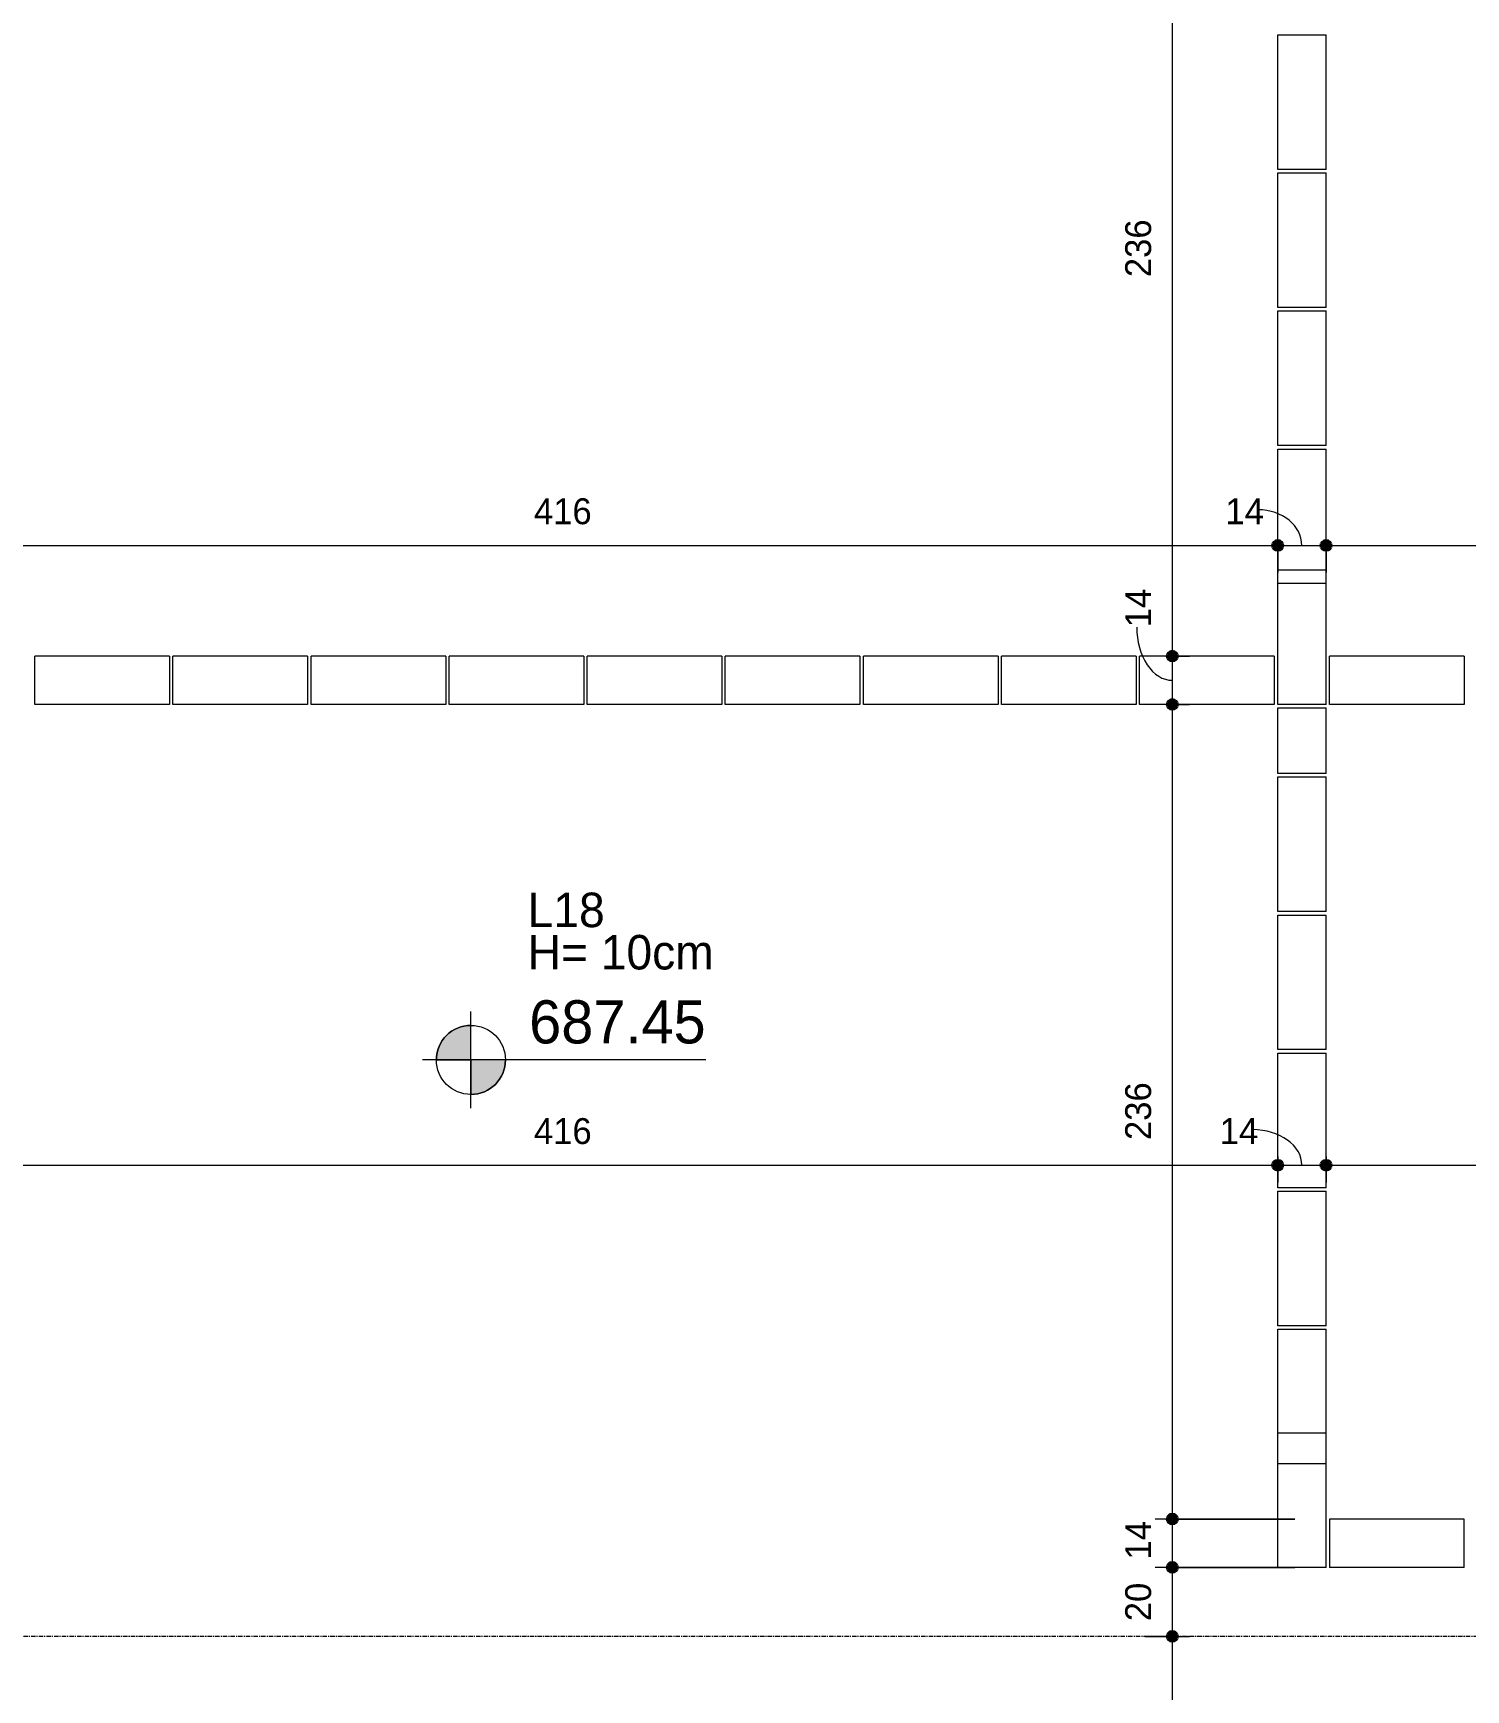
# Model space of a CAD drawing. Header units: centimetres. Extents: x 1490 to 17671, y -2277 to 8860.
# Drawn here: x 9143.8 to 9558.8, y -145.3 to 334.7 of the extents above; entities that cross this region are included whole.
import ezdxf

# ---------------------------------------------------------------- set-up
doc = ezdxf.new("R2010")
doc.units = ezdxf.units.CM
doc.linetypes.add('Linha de eixo', pattern=[2.2225, 1.27, -0.3175, 0.3175, -0.3175])
doc.layers.add('A-ANNO-DIMS-1', color=1, linetype='Continuous', lineweight=9, true_color=0xff0000)
doc.layers.add('A-DETL-GENF-4', color=251, linetype='Continuous', lineweight=9, true_color=0x515151)
for name, color, linetype, lineweight in [('A-ANNO-DIMS-50', 7, 'Continuous', 9), ('A-DETL-THIN', 7, 'Continuous', 9), ('G-ANNO-TEXT', 7, 'Continuous', 9), ('S-BEAM', 7, 'Continuous', 9), ('S-BEAM-1', 7, 'Continuous', 13), ('S-GRID-1', 7, 'Linha de eixo', 9)]:
    doc.layers.add(name, color=color, linetype=linetype, lineweight=lineweight)
doc.styles.add('Bahnschrift_2', font='', dxfattribs={"height": 12.5})
doc.styles.add('Bahnschrift_7', font='', dxfattribs={"height": 10})
doc.styles.add('Bahnschrift_8', font='', dxfattribs={"height": 7.5})
doc.styles.get('Bahnschrift_2').set_extended_font_data('Bahnschrift')
doc.styles.get('Bahnschrift_7').set_extended_font_data('Bahnschrift')
doc.styles.get('Bahnschrift_8').set_extended_font_data('Bahnschrift')
doc.dimstyles.new('Linear_-_2_mm_Arial', dxfattribs={"dimscale": 30.48, "dimtxt": 8.33133, "dimasz": 0.393701, "dimexe": 0.164042, "dimexo": 0.328084, "dimgap": 0.131234, "dimtad": 1, "dimdec": 0, "dimzin": 0, "dimdsep": 46, "dimtxsty": 'Bahnschrift_8', "dimblk1": 'DOTSMALL', "dimblk2": 'DOTSMALL', "dimsah": 1, "dimcen": 0.09, "dimdle": 0.164042, "dimazin": 0, "dimtfac": 1, "dimtdec": 4, "dimtix": 1, "dimtmove": 0, "dimatfit": 3, "dimfxl": 1, "dimtvp": 1, "dimtolj": 1, "dimtzin": 0, "dimarcsym": 2})
doc.dimstyles.new('Linear_-_2_mm_Arial_1', dxfattribs={"dimscale": 30.48, "dimtxt": 8.33133, "dimasz": 0.393701, "dimexe": 0.164042, "dimexo": 0.328084, "dimgap": 0.131234, "dimtad": 1, "dimdec": 0, "dimzin": 0, "dimdsep": 46, "dimtxsty": 'Bahnschrift_8', "dimblk1": 'DOTSMALL', "dimblk2": 'DOTSMALL', "dimsah": 1, "dimcen": 0.09, "dimdle": 0.164042, "dimazin": 0, "dimtfac": 1, "dimtdec": 4, "dimtix": 1, "dimtmove": 1, "dimatfit": 3, "dimfxl": 1, "dimtvp": 1, "dimtolj": 1, "dimtzin": 0, "dimarcsym": 2})

# ---------------------------------------------------------------- blocks, each defined once
blk = doc.blocks.new('LEONE - BLOCO CANALETA 14X39X2 - LEONE - BLOCO CANALETA 14X39X19 2-3178326-FORMA DA COBERTURA')
at = {"layer": 'S-BEAM-1'}
for p, q in [((-19.5, 7), (19.5, 7)), ((-19.5, -7), (-19.5, 7)), ((19.5, 7), (19.5, -7)), ((-19.5, -7), (19.5, -7))]:
    blk.add_line(p, q, dxfattribs=at)
blk = doc.blocks.new('LEONE - BLOCO CANALETA 14X19X19 - LEONE - BLOCO CANALETA 14X19X19-3175251-FORMA DA COBERTURA')
at = {"layer": 'S-BEAM-1'}
for p, q in [((-9.5, 7), (9.5, 7)), ((-9.5, -7), (-9.5, 7)), ((9.5, 7), (9.5, -7)), ((-9.5, -7), (9.5, -7))]:
    blk.add_line(p, q, dxfattribs=at)
blk = doc.blocks.new('LEONE - BLOCO CANALETA 14X39X2 - LEONE - BLOCO CANALETA 14X39X19 2-2460880-FORMA DA COBERTURA')
at = {"layer": 'S-BEAM-1'}
for p, q in [((-19.5, 7), (19.5, 7)), ((-19.5, 7), (-19.5, -7)), ((19.5, -7), (19.5, 7)), ((-19.5, -7), (19.5, -7))]:
    blk.add_line(p, q, dxfattribs=at)
blk = doc.blocks.new('DIMBLOCK109-FORMA DA COBERTURA')
at = {"layer": 'A-ANNO-DIMS-50', "lineweight": 35, "true_color": 0xff0000}
h = blk.add_hatch(color=1, dxfattribs=at)
edge = h.paths.add_edge_path()
edge.add_arc((9088.29, 186.33), 1.5, 0, 360)
h = blk.add_hatch(color=1, dxfattribs=at)
edge = h.paths.add_edge_path()
edge.add_arc((9504.29, 186.33), 1.5, 0, 360)
at = {"layer": 'A-ANNO-DIMS-50', "color": 1, "true_color": 0xff0000}
for p, q in [((9088.29, 178.45), (9088.29, 191.33)), ((9504.29, 178.45), (9504.29, 191.33)), ((9088.29, 186.33), (9504.29, 186.33)), ((9088.29, 186.33), (9088.29, 178.45)), ((9504.29, 186.33), (9504.29, 178.45))]:
    blk.add_line(p, q, dxfattribs=at)
at = {"layer": 'A-ANNO-DIMS-50', "color": 1, "lineweight": 35, "true_color": 0xff0000}
for centre in [(9088.29, 186.33), (9504.29, 186.33)]:
    blk.add_circle(centre, 1.5, dxfattribs=at)
at = {"layer": 'A-ANNO-DIMS-50', "color": 0, "insert": (9288.85, 199.97), "char_height": 7.5, "width": 17.8745, "attachment_point": 1, "line_spacing_factor": 1.009858, "style": 'Bahnschrift_8'}
blk.add_mtext('416', dxfattribs=at)
blk = doc.blocks.new('_DotSmall')
at = {"color": 0, "linetype": 'ByBlock', "const_width": 0.5}
blk.add_lwpolyline([(-0.0625, 0, 1), (0.0625, 0, 1)], format="xyb", close=True, dxfattribs=at)
blk = doc.blocks.new('DIMBLOCK110-FORMA DA COBERTURA')
at = {"layer": 'A-ANNO-DIMS-50', "lineweight": 35, "true_color": 0xff0000}
h = blk.add_hatch(color=1, dxfattribs=at)
edge = h.paths.add_edge_path()
edge.add_arc((9504.29, 186.33), 1.5, 0, 360)
h = blk.add_hatch(color=1, dxfattribs=at)
edge = h.paths.add_edge_path()
edge.add_arc((9518.29, 186.33), 1.5, 0, 360)
at = {"layer": 'A-ANNO-DIMS-50', "color": 1, "true_color": 0xff0000}
for p, q in [((9504.29, 178.45), (9504.29, 191.33)), ((9518.29, 178.45), (9518.29, 191.33)), ((9504.29, 186.33), (9518.29, 186.33)), ((9504.29, 186.33), (9504.29, 178.45)), ((9518.29, 186.33), (9518.29, 178.45))]:
    blk.add_line(p, q, dxfattribs=at)
at = {"layer": 'A-ANNO-DIMS-50', "color": 1, "lineweight": 35, "true_color": 0xff0000}
for centre in [(9504.29, 186.33), (9518.29, 186.33)]:
    blk.add_circle(centre, 1.5, dxfattribs=at)
at = {"layer": 'A-ANNO-DIMS-50', "color": 1, "true_color": 0xff0000}
blk.add_ellipse((9498.62, 186.33), major_axis=(12.67, 0), ratio=0.813624, start_param=0, end_param=1.570796, dxfattribs=at)
at = {"layer": 'A-ANNO-DIMS-50', "color": 0, "insert": (9489.15, 199.97), "char_height": 7.5, "width": 11.3609, "attachment_point": 1, "line_spacing_factor": 1.009858, "style": 'Bahnschrift_8'}
blk.add_mtext('14', dxfattribs=at)
blk = doc.blocks.new('DIMBLOCK111-FORMA DA COBERTURA')
at = {"layer": 'A-ANNO-DIMS-50', "lineweight": 35, "true_color": 0xff0000}
h = blk.add_hatch(color=1, dxfattribs=at)
edge = h.paths.add_edge_path()
edge.add_arc((9518.29, 186.33), 1.5, 0, 360)
h = blk.add_hatch(color=1, dxfattribs=at)
edge = h.paths.add_edge_path()
edge.add_arc((9839.29, 186.33), 1.5, 0, 360)
at = {"layer": 'A-ANNO-DIMS-50', "color": 1, "true_color": 0xff0000}
for p, q in [((9518.29, 178.45), (9518.29, 191.33)), ((9839.29, 178.45), (9839.29, 191.33)), ((9518.29, 186.33), (9844.29, 186.33)), ((9518.29, 186.33), (9518.29, 178.45)), ((9839.29, 186.33), (9839.29, 178.45))]:
    blk.add_line(p, q, dxfattribs=at)
at = {"layer": 'A-ANNO-DIMS-50', "color": 1, "lineweight": 35, "true_color": 0xff0000}
for centre in [(9518.29, 186.33), (9839.29, 186.33)]:
    blk.add_circle(centre, 1.5, dxfattribs=at)
at = {"layer": 'A-ANNO-DIMS-50', "color": 0, "insert": (9671.53, 199.97), "char_height": 7.5, "width": 17.4201, "attachment_point": 1, "line_spacing_factor": 1.009858, "style": 'Bahnschrift_8'}
blk.add_mtext('321', dxfattribs=at)
blk = doc.blocks.new('DIMBLOCK130-FORMA DA COBERTURA')
at = {"layer": 'A-ANNO-DIMS-50', "lineweight": 35, "true_color": 0xff0000}
h = blk.add_hatch(color=1, dxfattribs=at)
edge = h.paths.add_edge_path()
edge.add_arc((9088.29, 6.75), 1.5, 0, 360)
h = blk.add_hatch(color=1, dxfattribs=at)
edge = h.paths.add_edge_path()
edge.add_arc((9504.29, 6.75), 1.5, 0, 360)
at = {"layer": 'A-ANNO-DIMS-50', "color": 1, "true_color": 0xff0000}
for p, q in [((9088.29, -1.13), (9088.29, 11.75)), ((9088.29, 6.75), (9504.29, 6.75)), ((9088.29, 6.75), (9088.29, -1.13)), ((9504.29, 9.24), (9504.29, 1.75)), ((9504.29, 6.75), (9504.29, 9.24))]:
    blk.add_line(p, q, dxfattribs=at)
at = {"layer": 'A-ANNO-DIMS-50', "color": 1, "lineweight": 35, "true_color": 0xff0000}
for centre in [(9088.29, 6.75), (9504.29, 6.75)]:
    blk.add_circle(centre, 1.5, dxfattribs=at)
at = {"layer": 'A-ANNO-DIMS-50', "color": 0, "insert": (9288.85, 20.39), "char_height": 7.5, "width": 17.8745, "attachment_point": 1, "line_spacing_factor": 1.009858, "style": 'Bahnschrift_8'}
blk.add_mtext('416', dxfattribs=at)
blk = doc.blocks.new('DIMBLOCK131-FORMA DA COBERTURA')
at = {"layer": 'A-ANNO-DIMS-50', "lineweight": 35, "true_color": 0xff0000}
h = blk.add_hatch(color=1, dxfattribs=at)
edge = h.paths.add_edge_path()
edge.add_arc((9504.29, 6.75), 1.5, 0, 360)
h = blk.add_hatch(color=1, dxfattribs=at)
edge = h.paths.add_edge_path()
edge.add_arc((9518.29, 6.75), 1.5, 0, 360)
at = {"layer": 'A-ANNO-DIMS-50', "color": 1, "true_color": 0xff0000}
for p, q in [((9504.29, 9.24), (9504.29, 1.75)), ((9504.29, 6.75), (9504.29, 9.24)), ((9504.29, 6.75), (9518.29, 6.75)), ((9518.29, 9.24), (9518.29, 1.75)), ((9518.29, 6.75), (9518.29, 9.24))]:
    blk.add_line(p, q, dxfattribs=at)
at = {"layer": 'A-ANNO-DIMS-50', "color": 1, "lineweight": 35, "true_color": 0xff0000}
for centre in [(9504.29, 6.75), (9518.29, 6.75)]:
    blk.add_circle(centre, 1.5, dxfattribs=at)
at = {"layer": 'A-ANNO-DIMS-50', "color": 1, "true_color": 0xff0000}
blk.add_ellipse((9496.96, 6.75), major_axis=(-14.34, 0), ratio=0.719296, start_param=3.141593, end_param=4.712389, dxfattribs=at)
at = {"layer": 'A-ANNO-DIMS-50', "color": 0, "insert": (9487.49, 20.39), "char_height": 7.5, "width": 11.3609, "attachment_point": 1, "line_spacing_factor": 1.009858, "style": 'Bahnschrift_8'}
blk.add_mtext('14', dxfattribs=at)
blk = doc.blocks.new('DIMBLOCK132-FORMA DA COBERTURA')
at = {"layer": 'A-ANNO-DIMS-50', "lineweight": 35, "true_color": 0xff0000}
h = blk.add_hatch(color=1, dxfattribs=at)
edge = h.paths.add_edge_path()
edge.add_arc((9518.29, 6.75), 1.5, 0, 360)
h = blk.add_hatch(color=1, dxfattribs=at)
edge = h.paths.add_edge_path()
edge.add_arc((9839.29, 6.75), 1.5, 0, 360)
at = {"layer": 'A-ANNO-DIMS-50', "color": 1, "true_color": 0xff0000}
for p, q in [((9839.29, 14.24), (9839.29, 1.75)), ((9839.29, 6.75), (9839.29, 14.24)), ((9518.29, 9.24), (9518.29, 1.75)), ((9518.29, 6.75), (9518.29, 9.24)), ((9518.29, 6.75), (9844.29, 6.75))]:
    blk.add_line(p, q, dxfattribs=at)
at = {"layer": 'A-ANNO-DIMS-50', "color": 1, "lineweight": 35, "true_color": 0xff0000}
for centre in [(9518.29, 6.75), (9839.29, 6.75)]:
    blk.add_circle(centre, 1.5, dxfattribs=at)
at = {"layer": 'A-ANNO-DIMS-50', "color": 0, "insert": (9671.53, 20.39), "char_height": 7.5, "width": 17.4201, "attachment_point": 1, "line_spacing_factor": 1.009858, "style": 'Bahnschrift_8'}
blk.add_mtext('321', dxfattribs=at)
blk = doc.blocks.new('DIMBLOCK273-FORMA DA COBERTURA')
at = {"layer": 'A-ANNO-DIMS-50', "lineweight": 35, "true_color": 0xff0000}
h = blk.add_hatch(color=1, dxfattribs=at)
edge = h.paths.add_edge_path()
edge.add_arc((9473.77, 390.24), 1.5, 0, 360)
h = blk.add_hatch(color=1, dxfattribs=at)
edge = h.paths.add_edge_path()
edge.add_arc((9473.77, 154.24), 1.5, 0, 360)
at = {"layer": 'A-ANNO-DIMS-50', "color": 1, "true_color": 0xff0000}
for p, q in [((9509.29, 390.24), (9468.77, 390.24)), ((9473.77, 390.24), (9473.77, 154.24)), ((9473.77, 390.24), (9509.29, 390.24)), ((9473.29, 154.24), (9478.77, 154.24)), ((9473.77, 154.24), (9473.29, 154.24))]:
    blk.add_line(p, q, dxfattribs=at)
at = {"layer": 'A-ANNO-DIMS-50', "color": 1, "lineweight": 35, "true_color": 0xff0000}
for centre in [(9473.77, 390.24), (9473.77, 154.24)]:
    blk.add_circle(centre, 1.5, dxfattribs=at)
at = {"layer": 'A-ANNO-DIMS-50', "color": 0, "insert": (9460.12, 264.04), "char_height": 7.5, "width": 19.6922, "attachment_point": 1, "rotation": 90, "line_spacing_factor": 1.009858, "style": 'Bahnschrift_8'}
blk.add_mtext('236', dxfattribs=at)
blk = doc.blocks.new('DIMBLOCK274-FORMA DA COBERTURA')
at = {"layer": 'A-ANNO-DIMS-50', "lineweight": 35, "true_color": 0xff0000}
h = blk.add_hatch(color=1, dxfattribs=at)
edge = h.paths.add_edge_path()
edge.add_arc((9473.77, 154.24), 1.5, 0, 360)
h = blk.add_hatch(color=1, dxfattribs=at)
edge = h.paths.add_edge_path()
edge.add_arc((9473.77, 140.24), 1.5, 0, 360)
at = {"layer": 'A-ANNO-DIMS-50', "color": 1, "true_color": 0xff0000}
for p, q in [((9473.29, 154.24), (9478.77, 154.24)), ((9473.77, 154.24), (9473.29, 154.24)), ((9473.77, 154.24), (9473.77, 140.24)), ((9473.29, 140.24), (9478.77, 140.24)), ((9473.77, 140.24), (9473.29, 140.24))]:
    blk.add_line(p, q, dxfattribs=at)
at = {"layer": 'A-ANNO-DIMS-50', "color": 1, "lineweight": 35, "true_color": 0xff0000}
for centre in [(9473.77, 154.24), (9473.77, 140.24)]:
    blk.add_circle(centre, 1.5, dxfattribs=at)
at = {"layer": 'A-ANNO-DIMS-50', "color": 1, "true_color": 0xff0000}
blk.add_ellipse((9473.77, 162.62), major_axis=(0, 15.38), ratio=0.670446, start_param=1.570796, end_param=3.141593, dxfattribs=at)
at = {"layer": 'A-ANNO-DIMS-50', "color": 0, "insert": (9460.12, 162.62), "char_height": 7.5, "width": 11.3609, "attachment_point": 1, "rotation": 90, "line_spacing_factor": 1.009858, "style": 'Bahnschrift_8'}
blk.add_mtext('14', dxfattribs=at)
blk = doc.blocks.new('DIMBLOCK275-FORMA DA COBERTURA')
at = {"layer": 'A-ANNO-DIMS-50', "lineweight": 35, "true_color": 0xff0000}
h = blk.add_hatch(color=1, dxfattribs=at)
edge = h.paths.add_edge_path()
edge.add_arc((9473.77, 140.24), 1.5, 0, 360)
h = blk.add_hatch(color=1, dxfattribs=at)
edge = h.paths.add_edge_path()
edge.add_arc((9473.77, -95.76), 1.5, 0, 360)
at = {"layer": 'A-ANNO-DIMS-50', "color": 1, "true_color": 0xff0000}
for p, q in [((9473.29, 140.24), (9478.77, 140.24)), ((9473.77, 140.24), (9473.29, 140.24)), ((9473.77, 140.24), (9473.77, -95.76)), ((9509.29, -95.76), (9468.77, -95.76)), ((9473.77, -95.76), (9509.29, -95.76))]:
    blk.add_line(p, q, dxfattribs=at)
at = {"layer": 'A-ANNO-DIMS-50', "color": 1, "lineweight": 35, "true_color": 0xff0000}
for centre in [(9473.77, 140.24), (9473.77, -95.76)]:
    blk.add_circle(centre, 1.5, dxfattribs=at)
at = {"layer": 'A-ANNO-DIMS-50', "color": 0, "insert": (9460.12, 14.04), "char_height": 7.5, "width": 19.6922, "attachment_point": 1, "rotation": 90, "line_spacing_factor": 1.009858, "style": 'Bahnschrift_8'}
blk.add_mtext('236', dxfattribs=at)
blk = doc.blocks.new('DIMBLOCK276-FORMA DA COBERTURA')
at = {"layer": 'A-ANNO-DIMS-50', "lineweight": 35, "true_color": 0xff0000}
h = blk.add_hatch(color=1, dxfattribs=at)
edge = h.paths.add_edge_path()
edge.add_arc((9473.77, -95.76), 1.5, 0, 360)
h = blk.add_hatch(color=1, dxfattribs=at)
edge = h.paths.add_edge_path()
edge.add_arc((9473.77, -109.76), 1.5, 0, 360)
at = {"layer": 'A-ANNO-DIMS-50', "color": 1, "true_color": 0xff0000}
for p, q in [((9509.29, -95.76), (9468.77, -95.76)), ((9473.77, -95.76), (9473.77, -109.76)), ((9473.77, -95.76), (9509.29, -95.76)), ((9509.29, -109.76), (9468.77, -109.76)), ((9473.77, -109.76), (9509.29, -109.76))]:
    blk.add_line(p, q, dxfattribs=at)
at = {"layer": 'A-ANNO-DIMS-50', "color": 1, "lineweight": 35, "true_color": 0xff0000}
for centre in [(9473.77, -95.76), (9473.77, -109.76)]:
    blk.add_circle(centre, 1.5, dxfattribs=at)
at = {"layer": 'A-ANNO-DIMS-50', "color": 0, "insert": (9460.12, -107.49), "char_height": 7.5, "width": 11.3609, "attachment_point": 1, "rotation": 90, "line_spacing_factor": 1.009858, "style": 'Bahnschrift_8'}
blk.add_mtext('14', dxfattribs=at)
blk = doc.blocks.new('DIMBLOCK277-FORMA DA COBERTURA')
at = {"layer": 'A-ANNO-DIMS-50', "lineweight": 35, "true_color": 0xff0000}
h = blk.add_hatch(color=1, dxfattribs=at)
edge = h.paths.add_edge_path()
edge.add_arc((9473.77, -109.76), 1.5, 0, 360)
h = blk.add_hatch(color=1, dxfattribs=at)
edge = h.paths.add_edge_path()
edge.add_arc((9473.77, -129.76), 1.5, 0, 360)
at = {"layer": 'A-ANNO-DIMS-50', "color": 1, "true_color": 0xff0000}
for p, q in [((9509.29, -109.76), (9468.77, -109.76)), ((9473.77, -109.76), (9473.77, -129.76)), ((9473.77, -109.76), (9509.29, -109.76)), ((9465.89, -129.76), (9478.77, -129.76)), ((9473.77, -129.76), (9465.89, -129.76))]:
    blk.add_line(p, q, dxfattribs=at)
at = {"layer": 'A-ANNO-DIMS-50', "color": 1, "lineweight": 35, "true_color": 0xff0000}
for centre in [(9473.77, -109.76), (9473.77, -129.76)]:
    blk.add_circle(centre, 1.5, dxfattribs=at)
at = {"layer": 'A-ANNO-DIMS-50', "color": 0, "insert": (9460.12, -125.37), "char_height": 7.5, "width": 13.4816, "attachment_point": 1, "rotation": 90, "line_spacing_factor": 1.009858, "style": 'Bahnschrift_8'}
blk.add_mtext('20', dxfattribs=at)
blk = doc.blocks.new('DIMBLOCK278-FORMA DA COBERTURA')
at = {"layer": 'A-ANNO-DIMS-50', "lineweight": 35, "true_color": 0xff0000}
h = blk.add_hatch(color=1, dxfattribs=at)
edge = h.paths.add_edge_path()
edge.add_arc((9473.77, -129.76), 1.5, 0, 360)
h = blk.add_hatch(color=1, dxfattribs=at)
edge = h.paths.add_edge_path()
edge.add_arc((9473.77, -205.76), 1.5, 0, 360)
at = {"layer": 'A-ANNO-DIMS-50', "color": 1, "true_color": 0xff0000}
for p, q in [((9465.89, -129.76), (9478.77, -129.76)), ((9473.77, -129.76), (9465.89, -129.76)), ((9473.77, -129.76), (9473.77, -205.76)), ((9494.29, -205.76), (9468.77, -205.76)), ((9473.77, -205.76), (9494.29, -205.76))]:
    blk.add_line(p, q, dxfattribs=at)
at = {"layer": 'A-ANNO-DIMS-50', "color": 1, "lineweight": 35, "true_color": 0xff0000}
for centre in [(9473.77, -129.76), (9473.77, -205.76)]:
    blk.add_circle(centre, 1.5, dxfattribs=at)
at = {"layer": 'A-ANNO-DIMS-50', "color": 0, "insert": (9460.12, -173.12), "char_height": 7.5, "width": 12.8757, "attachment_point": 1, "rotation": 90, "line_spacing_factor": 1.009858, "style": 'Bahnschrift_8'}
blk.add_mtext('76', dxfattribs=at)

msp = doc.modelspace()

# ---------------------------------------------------------------- hatches: boundary and pattern name
at = {"layer": 'A-DETL-GENF-4'}
for points in [[(9261.95, 37.25), (9270.61, 37.25), (9270.61, 47.25), (9268.02, 46.91), (9265.61, 45.91), (9263.54, 44.32), (9261.95, 42.25), (9260.95, 39.84), (9260.61, 37.25)], [(9270.61, 27.25), (9273.2, 27.59), (9275.61, 28.59), (9277.68, 30.18), (9279.27, 32.25), (9280.27, 34.66), (9280.61, 37.25), (9270.61, 37.25)]]:
    msp.add_hatch(color=256, dxfattribs=at).paths.add_polyline_path(points)

# ---------------------------------------------------------------- linework, layer by layer
at = {"layer": 'A-DETL-THIN'}
for p, q in [((9270.61, 23.25), (9270.61, 51.25)), ((9270.61, 37.25), (9270.61, 47.25)), ((9338.61, 37.25), (9256.61, 37.25)), ((9260.61, 37.25), (9270.61, 37.25)), ((9280.61, 37.25), (9270.61, 37.25)), ((9270.61, 37.25), (9270.61, 27.25))]:
    msp.add_line(p, q, dxfattribs=at)
msp.add_circle((9270.61, 37.25), 10, dxfattribs=at)
for start, end in [(90, 180), (270, 360)]:
    msp.add_arc((9270.61, 37.25), 10, start, end, dxfattribs=at)
at = {"layer": 'S-GRID-1'}
msp.add_line((9984.56, -129.76), (6975.25, -129.76), dxfattribs=at)

# ---------------------------------------------------------------- block references
at = {"layer": 'S-BEAM'}
for name, p, rotation in [('LEONE - BLOCO CANALETA 14X39X2 - LEONE - BLOCO CANALETA 14X39X19 2-3178326-FORMA DA COBERTURA', (9511.29, 314.74), 90.0000000000001), ('LEONE - BLOCO CANALETA 14X39X2 - LEONE - BLOCO CANALETA 14X39X19 2-3178326-FORMA DA COBERTURA', (9511.29, 274.74), 90.0000000000001), ('LEONE - BLOCO CANALETA 14X39X2 - LEONE - BLOCO CANALETA 14X39X19 2-3178326-FORMA DA COBERTURA', (9511.29, 234.74), 90.0000000000001), ('LEONE - BLOCO CANALETA 14X39X2 - LEONE - BLOCO CANALETA 14X39X19 2-3178326-FORMA DA COBERTURA', (9511.29, 194.74), 90.0000000000001), ('LEONE - BLOCO CANALETA 14X39X2 - LEONE - BLOCO CANALETA 14X39X19 2-3178326-FORMA DA COBERTURA', (9511.29, 159.74), 90.0000000000001), ('LEONE - BLOCO CANALETA 14X39X2 - LEONE - BLOCO CANALETA 14X39X19 2-3178326-FORMA DA COBERTURA', (9163.79, 147.24), 180), ('LEONE - BLOCO CANALETA 14X39X2 - LEONE - BLOCO CANALETA 14X39X19 2-3178326-FORMA DA COBERTURA', (9203.79, 147.24), 180), ('LEONE - BLOCO CANALETA 14X39X2 - LEONE - BLOCO CANALETA 14X39X19 2-3178326-FORMA DA COBERTURA', (9243.79, 147.24), 180), ('LEONE - BLOCO CANALETA 14X39X2 - LEONE - BLOCO CANALETA 14X39X19 2-3178326-FORMA DA COBERTURA', (9283.79, 147.24), 180), ('LEONE - BLOCO CANALETA 14X39X2 - LEONE - BLOCO CANALETA 14X39X19 2-3178326-FORMA DA COBERTURA', (9323.79, 147.24), 180), ('LEONE - BLOCO CANALETA 14X39X2 - LEONE - BLOCO CANALETA 14X39X19 2-3178326-FORMA DA COBERTURA', (9363.79, 147.24), 180), ('LEONE - BLOCO CANALETA 14X39X2 - LEONE - BLOCO CANALETA 14X39X19 2-3178326-FORMA DA COBERTURA', (9403.79, 147.24), 180), ('LEONE - BLOCO CANALETA 14X39X2 - LEONE - BLOCO CANALETA 14X39X19 2-3178326-FORMA DA COBERTURA', (9443.79, 147.24), 180), ('LEONE - BLOCO CANALETA 14X39X2 - LEONE - BLOCO CANALETA 14X39X19 2-3178326-FORMA DA COBERTURA', (9483.79, 147.24), 180), ('LEONE - BLOCO CANALETA 14X39X2 - LEONE - BLOCO CANALETA 14X39X19 2-3178326-FORMA DA COBERTURA', (9538.79, 147.24), 180), ('LEONE - BLOCO CANALETA 14X19X19 - LEONE - BLOCO CANALETA 14X19X19-3175251-FORMA DA COBERTURA', (9511.29, 129.74), 90.0000000000001), ('LEONE - BLOCO CANALETA 14X39X2 - LEONE - BLOCO CANALETA 14X39X19 2-3178326-FORMA DA COBERTURA', (9511.29, 99.74), 90.0000000000001), ('LEONE - BLOCO CANALETA 14X39X2 - LEONE - BLOCO CANALETA 14X39X19 2-3178326-FORMA DA COBERTURA', (9511.29, 59.74), 90.0000000000001), ('LEONE - BLOCO CANALETA 14X39X2 - LEONE - BLOCO CANALETA 14X39X19 2-3178326-FORMA DA COBERTURA', (9511.29, 19.74), 90.0000000000001), ('LEONE - BLOCO CANALETA 14X39X2 - LEONE - BLOCO CANALETA 14X39X19 2-3178326-FORMA DA COBERTURA', (9511.29, -20.26), 90.0000000000001), ('LEONE - BLOCO CANALETA 14X39X2 - LEONE - BLOCO CANALETA 14X39X19 2-3178326-FORMA DA COBERTURA', (9511.29, -60.26), 90.0000000000001), ('LEONE - BLOCO CANALETA 14X39X2 - LEONE - BLOCO CANALETA 14X39X19 2-3178326-FORMA DA COBERTURA', (9511.29, -90.26), 90.0000000000001), ('LEONE - BLOCO CANALETA 14X39X2 - LEONE - BLOCO CANALETA 14X39X19 2-2460880-FORMA DA COBERTURA', (9538.79, -102.76), 180)]:
    msp.add_blockref(name, p, dxfattribs=dict(at, rotation=rotation))

# ---------------------------------------------------------------- texts
at = {"layer": 'G-ANNO-TEXT', "attachment_point": 1}
for s, insert, char_height, width, style in [('L18', (9287.04, 85.72), 10, 25.2532, 'Bahnschrift_7'), ('H= 10cm', (9287.04, 73.46), 10, 62.9325, 'Bahnschrift_7'), ('687.45', (9287.47, 54.53), 12.5, 62.1308, 'Bahnschrift_2')]:
    msp.add_mtext(s, dxfattribs=dict(at, insert=insert, char_height=char_height, width=width, style=style))

# ---------------------------------------------------------------- dimensions: what is measured, and where the dimension line sits
at = {"layer": 'A-ANNO-DIMS-1'}
for base, p1, p2, override, picture, middle in [((9473.77, 154.24), (9519.29, 390.24), (9463.29, 154.24), {"dimpost": '<>', "dimfxl": 242.553087}, 'DIMBLOCK273-FORMA DA COBERTURA', (9465.94, 272.24)), ((9473.77, -95.76), (9463.29, 140.24), (9519.29, -95.76), {"dimpost": '<>', "dimfxl": 242.553087}, 'DIMBLOCK275-FORMA DA COBERTURA', (9465.94, 22.24)), ((9473.77, -109.76), (9519.29, -95.76), (9519.29, -109.76), {"dimpost": '<>', "dimfxl": 14}, 'DIMBLOCK276-FORMA DA COBERTURA', (9466.02, -102.76)), ((9473.77, -129.76), (9519.29, -109.76), (9475.89, -129.76), {"dimpost": '<>', "dimfxl": 47.788935}, 'DIMBLOCK277-FORMA DA COBERTURA', (9465.93, -119.76)), ((9473.77, -205.76), (9475.89, -129.76), (9504.29, -205.76), {"dimpost": '<>', "dimfxl": 81.133874}, 'DIMBLOCK278-FORMA DA COBERTURA', (9465.98, -167.76))]:
    dim = msp.add_linear_dim(base=base, p1=p1, p2=p2, angle=90, dimstyle='Linear_-_2_mm_Arial', override=override, dxfattribs=at)
    dim.commit()
    dim.dimension.update_dxf_attribs({"geometry": picture, "text_midpoint": middle})
for base, p1, p2, override, picture, middle in [((9504.29, 186.33), (9088.29, 188.45), (9504.29, 188.45), {"dimpost": '<>', "dimfxl": 416}, 'DIMBLOCK109-FORMA DA COBERTURA', (9296.29, 194.12)), ((9839.29, 186.33), (9518.29, 188.45), (9839.29, 188.45), {"dimpost": '<>', "dimfxl": 321}, 'DIMBLOCK111-FORMA DA COBERTURA', (9678.79, 194.16)), ((9504.29, 6.75), (9088.29, 8.87), (9504.29, -0.76), {"dimpost": '<>', "dimfxl": 416.111293}, 'DIMBLOCK130-FORMA DA COBERTURA', (9296.29, 14.53)), ((9839.29, 6.75), (9518.29, -0.76), (9839.29, 4.24), {"dimpost": '<>', "dimfxl": 321.038938}, 'DIMBLOCK132-FORMA DA COBERTURA', (9678.79, 14.57))]:
    dim = msp.add_linear_dim(base=base, p1=p1, p2=p2, dimstyle='Linear_-_2_mm_Arial', override=override, dxfattribs=at)
    dim.commit()
    dim.dimension.update_dxf_attribs({"geometry": picture, "text_midpoint": middle})
for base, p1, p2, picture, middle in [((9518.29, 186.33), (9504.29, 188.45), (9518.29, 188.45), 'DIMBLOCK110-FORMA DA COBERTURA', (9494.83, 194.97)), ((9518.29, 6.75), (9504.29, -0.76), (9518.29, -0.76), 'DIMBLOCK131-FORMA DA COBERTURA', (9493.17, 15.39))]:
    dim = msp.add_linear_dim(base=base, p1=p1, p2=p2, dimstyle='Linear_-_2_mm_Arial_1', override={"dimpost": '<>', "dimfxl": 14}, dxfattribs=at)
    dim.commit()
    dim.dimension.update_dxf_attribs({"geometry": picture, "text_midpoint": middle, "dimtype": 160})
dim = msp.add_linear_dim(base=(9473.77, 140.24), p1=(9463.29, 154.24), p2=(9463.29, 140.24), angle=90, dimstyle='Linear_-_2_mm_Arial_1', override={"dimpost": '<>', "dimfxl": 14}, dxfattribs=at)
dim.commit()
dim.dimension.update_dxf_attribs({"geometry": 'DIMBLOCK274-FORMA DA COBERTURA', "text_midpoint": (9465.12, 168.3), "dimtype": 160, "text_rotation": 90})

doc.saveas('drawing.dxf')
